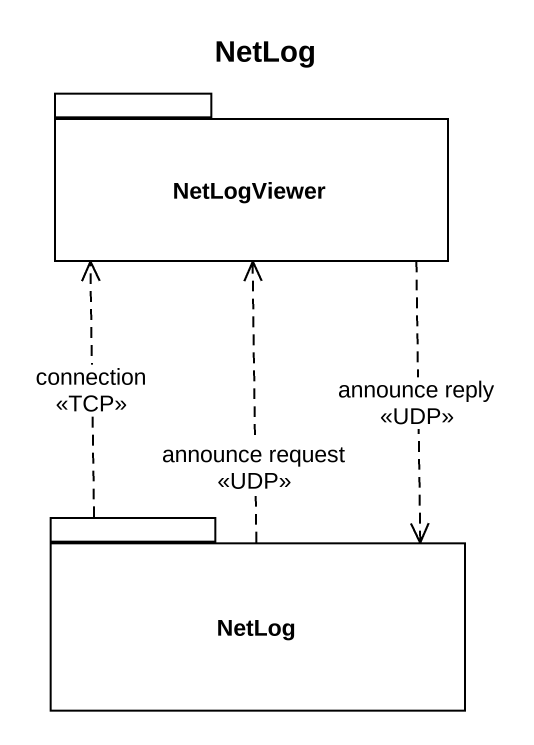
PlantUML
@startuml
title NetLog
package NetLogViewer {
}
package NetLog {
}
NetLogViewer ..> NetLog : announce reply\n<<UDP>>
NetLog .up.> NetLogViewer : connection\n<<TCP>>
NetLog .up.> NetLogViewer : announce request\n<<UDP>>
@enduml
